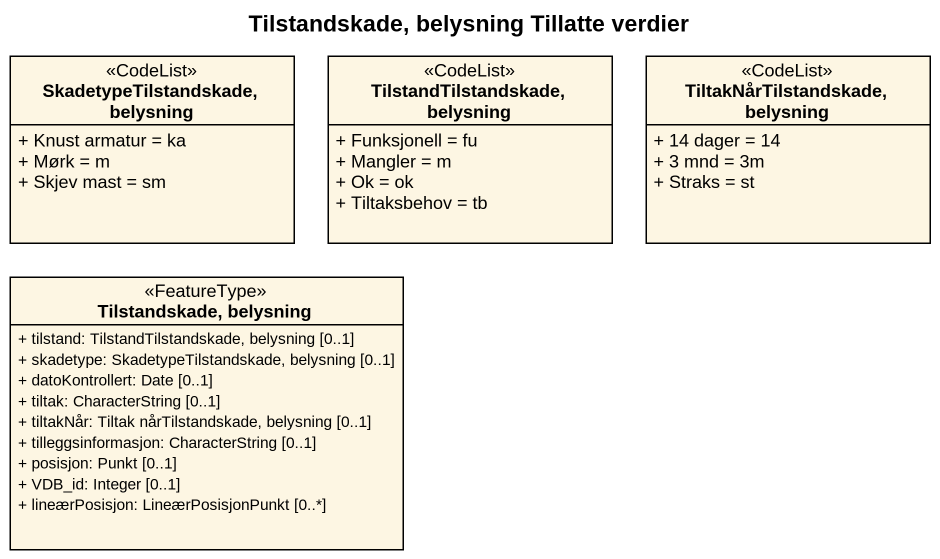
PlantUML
@startuml
title Tilstandskade, belysning Tillatte verdier
hide circle
hide empty members
skinparam classAttributeIconSize 0
class "SkadetypeTilstandskade, belysning" as SkadetypeTilstandskade <<CodeList>> {
  + Knust armatur = ka
  + Mørk = m
  + Skjev mast = sm
}
class "TilstandTilstandskade, belysning" as TilstandTilstandskade <<CodeList>> {
  + Funksjonell = fu
  + Mangler = m
  + Ok = ok
  + Tiltaksbehov = tb
}
class "TiltakNårTilstandskade, belysning" as TiltakNårTilstandskade <<CodeList>> {
  + 14 dager = 14
  + 3 mnd = 3m
  + Straks = st
}
class "Tilstandskade, belysning" as Tilstandskade_belysning <<FeatureType>> {
  + tilstand: TilstandTilstandskade, belysning [0..1]
  + skadetype: SkadetypeTilstandskade, belysning [0..1]
  + datoKontrollert: Date [0..1]
  + tiltak: CharacterString [0..1]
  + tiltakNår: Tiltak nårTilstandskade, belysning [0..1]
  + tilleggsinformasjon: CharacterString [0..1]
  + posisjon: Punkt [0..1]
  + VDB_id: Integer [0..1]
  + lineærPosisjon: LineærPosisjonPunkt [0..*]
}
@enduml
